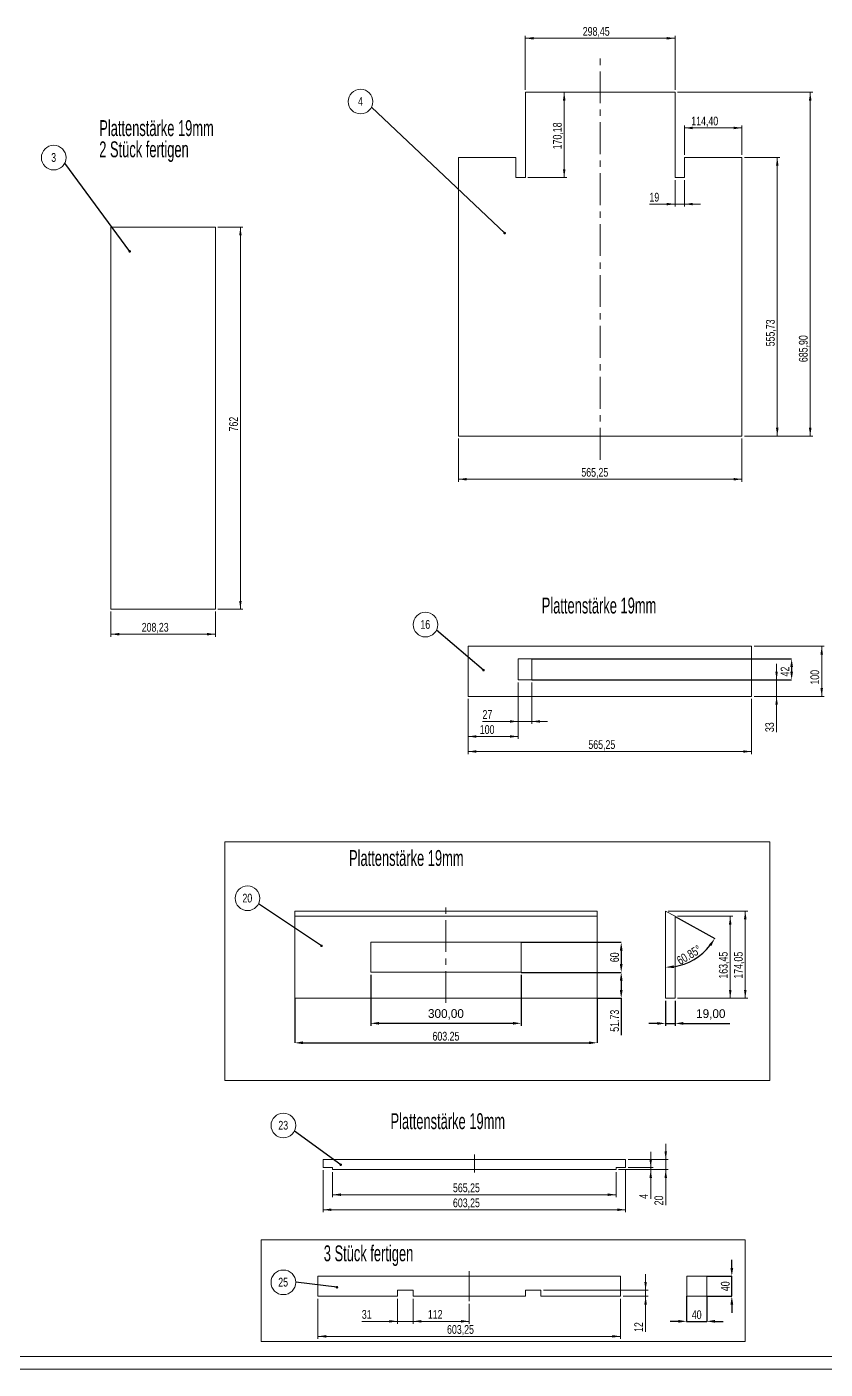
# Model space of a CAD drawing. Header units: millimetres. Extents: x -2091 to 5945, y 0 to 4746.
# Drawn here: x 1301 to 2893, y 0 to 2678 of the extents above; entities that cross this region are included whole.
import ezdxf

# ---------------------------------------------------------------- set-up
doc = ezdxf.new("R2010")
doc.units = ezdxf.units.MM
doc.header["$LTSCALE"] = 5
doc.header["$PDSIZE"] = -1
doc.linetypes.add('CENTER', pattern=[10.16, 6.35, -1.27, 1.27, -1.27])
doc.linetypes.add('CENTERX2', pattern=[20.32, 12.7, -2.54, 2.54, -2.54])
for name, color, linetype in [('CTP_0-MITTE', 1, 'CENTER'), ('RAHMEN', 7, 'Continuous'), ('SLD-0', 7, 'Continuous')]:
    doc.layers.add(name, color=color, linetype=linetype)
doc.layers.add('CTP_BEM', color=92, linetype='Continuous', lineweight=15)
doc.styles.add('SLDTEXTSTYLE0', font='TXT', dxfattribs={"width": 0.605})
doc.styles.add('SLDTEXTSTYLE2', font='TXT', dxfattribs={"width": 0.75})
doc.dimstyles.new('ISO-25', dxfattribs={"dimtxt": 2.5, "dimasz": 2.5, "dimexe": 1.25, "dimexo": 0.625, "dimtad": 1, "dimtxsty": 'Standard', "dimcen": 2.5, "dimadec": 0, "dimazin": 0, "dimtfac": 1, "dimtmove": 0, "dimatfit": 3, "dimfxl": 0, "dimarcsym": 0})
doc.dimstyles.new('SLDDIMSTYLE0', dxfattribs={"dimtxt": 17.5, "dimasz": 16.51, "dimexe": 0, "dimexo": 0.0625, "dimgap": 4.375, "dimtad": 1, "dimrnd": 1e-09, "dimzin": 12, "dimdsep": 46, "dimtxsty": 'SLDTEXTSTYLE2', "dimsah": 1, "dimcen": 0.09, "dimadec": 0, "dimazin": 3, "dimtfac": 1, "dimtofl": 0, "dimtmove": 0, "dimatfit": 3, "dimfxl": 0, "dimfrac": 2, "dimtolj": 1, "dimtzin": 12, "dimarcsym": 0})
doc.dimstyles.new('SLDDIMSTYLE2', dxfattribs={"dimtxt": 17.5, "dimasz": 16.51, "dimexe": 0, "dimexo": 0.0625, "dimgap": 4.375, "dimtad": 1, "dimdec": 4, "dimlfac": 5, "dimzin": 12, "dimdsep": 46, "dimtxsty": 'SLDTEXTSTYLE2', "dimsah": 1, "dimcen": 0.09, "dimazin": 3, "dimtfac": 1, "dimtofl": 0, "dimtmove": 0, "dimatfit": 3, "dimfxl": 0, "dimfrac": 2, "dimtolj": 1, "dimtzin": 12, "dimarcsym": 0})
doc.dimstyles.new('SLDDIMSTYLE5', dxfattribs={"dimtxt": 0, "dimasz": 5.08, "dimexe": 0, "dimexo": 0.0625, "dimgap": 0, "dimtad": 0, "dimtih": 1, "dimtoh": 1, "dimdec": 0, "dimrnd": 1e-09, "dimzin": 0, "dimdsep": 46, "dimtxsty": 'Standard', "dimblk1": 'DOT', "dimblk2": 'DOT', "dimsah": 1, "dimcen": 0.09, "dimadec": 0, "dimazin": 0, "dimtfac": 5.08, "dimtdec": 0, "dimtofl": 0, "dimtmove": 0, "dimatfit": 3, "dimldrblk": 'DOT', "dimfxl": 0, "dimfrac": 2, "dimtolj": 1, "dimtzin": 0, "dimarcsym": 0})
doc.dimstyles.new('SLDDIMSTYLE6', dxfattribs={"dimtxt": 17.5, "dimasz": 16.51, "dimexe": 0, "dimexo": 0.0625, "dimgap": 4.375, "dimtad": 1, "dimrnd": 1e-09, "dimzin": 12, "dimdsep": 46, "dimtxsty": 'SLDTEXTSTYLE2', "dimsah": 1, "dimcen": 0.09, "dimadec": 0, "dimazin": 3, "dimtfac": 1, "dimtmove": 0, "dimatfit": 0, "dimfxl": 0, "dimfrac": 2, "dimtolj": 1, "dimtzin": 12, "dimarcsym": 0})

# ---------------------------------------------------------------- blocks, each defined once
blk = doc.blocks.new('SW_NOTE_2')
at = {"layer": 'CTP_BEM', "color": 0, "char_height": 31.75, "attachment_point": 1, "style": 'SLDTEXTSTYLE0'}
for s, insert in [('Plattenstärke 19mm', (0, 40.9)), ('2 Stück fertigen', (0, -1.4))]:
    blk.add_mtext(s, dxfattribs=dict(at, insert=insert))
blk = doc.blocks.new('*D42')
at = {"layer": 'CTP_BEM'}
for p, q in [((2161.3, 1856.8), (2161.3, 1770.6)), ((2726.6, 1856.8), (2726.6, 1770.6)), ((2161.3, 1775.6), (2726.6, 1775.6))]:
    blk.add_line(p, q, dxfattribs=at)
for points in [[(2161.3, 1775.6), (2177.8, 1773), (2177.8, 1778.1)], [(2726.6, 1775.6), (2710.1, 1778.1), (2710.1, 1773)]]:
    blk.add_solid(points, dxfattribs=at)
at = {"layer": 'CTP_BEM', "insert": (2406.4, 1798.1, -9.4), "char_height": 17.5, "attachment_point": 1, "style": 'SLDTEXTSTYLE2'}
blk.add_mtext('565,25', dxfattribs=at)
blk = doc.blocks.new('*D43')
at = {"layer": 'CTP_BEM'}
for p, q in [((2731.6, 2417.5), (2802.1, 2417.5)), ((2797.1, 1861.8), (2797.1, 2417.5)), ((2731.6, 1861.8), (2802.1, 1861.8))]:
    blk.add_line(p, q, dxfattribs=at)
for points in [[(2797.1, 2417.5), (2794.5, 2401), (2799.6, 2401)], [(2797.1, 1861.8), (2799.6, 1878.3), (2794.5, 1878.3)]]:
    blk.add_solid(points, dxfattribs=at)
at = {"layer": 'CTP_BEM', "insert": (2774.5, 2040.7, -9.4), "char_height": 17.5, "attachment_point": 1, "rotation": 90, "style": 'SLDTEXTSTYLE2'}
blk.add_mtext('555,73', dxfattribs=at)
blk = doc.blocks.new('*D44')
at = {"layer": 'CTP_BEM'}
for p, q in [((2598.2, 2547.7), (2867.8, 2547.7)), ((2862.8, 2547.7), (2862.8, 1861.8)), ((2731.6, 1861.8), (2867.8, 1861.8))]:
    blk.add_line(p, q, dxfattribs=at)
for points in [[(2862.8, 2547.7), (2860.2, 2531.2), (2865.3, 2531.2)], [(2862.8, 1861.8), (2865.3, 1878.3), (2860.2, 1878.3)]]:
    blk.add_solid(points, dxfattribs=at)
at = {"layer": 'CTP_BEM', "insert": (2840.2, 2009.2, -9.4), "char_height": 17.5, "attachment_point": 1, "rotation": 90, "style": 'SLDTEXTSTYLE2'}
blk.add_mtext('685,90', dxfattribs=at)
blk = doc.blocks.new('*D45')
at = {"layer": 'CTP_BEM'}
for p, q in [((2294.7, 2552.7), (2294.7, 2660.4)), ((2593.2, 2655.4), (2294.7, 2655.4)), ((2593.2, 2552.7), (2593.2, 2660.4))]:
    blk.add_line(p, q, dxfattribs=at)
for points in [[(2294.7, 2655.4), (2311.2, 2652.8), (2311.2, 2657.9)], [(2593.2, 2655.4), (2576.7, 2657.9), (2576.7, 2652.8)]]:
    blk.add_solid(points, dxfattribs=at)
at = {"layer": 'CTP_BEM', "insert": (2409.2, 2677.9, -9.4), "char_height": 17.5, "attachment_point": 1, "style": 'SLDTEXTSTYLE2'}
blk.add_mtext('298,45', dxfattribs=at)
blk = doc.blocks.new('*D46')
at = {"layer": 'CTP_BEM'}
for p, q in [((2612.2, 2422.5), (2612.2, 2481.5)), ((2726.6, 2476.5), (2612.2, 2476.5)), ((2726.6, 2422.5), (2726.6, 2481.5))]:
    blk.add_line(p, q, dxfattribs=at)
for points in [[(2612.2, 2476.5), (2628.7, 2473.9), (2628.7, 2479)], [(2726.6, 2476.5), (2710.1, 2479), (2710.1, 2473.9)]]:
    blk.add_solid(points, dxfattribs=at)
at = {"layer": 'CTP_BEM', "insert": (2625.6, 2499, -9.4), "char_height": 17.5, "attachment_point": 1, "style": 'SLDTEXTSTYLE2'}
blk.add_mtext('114,40', dxfattribs=at)
blk = doc.blocks.new('*D47')
at = {"layer": 'CTP_BEM'}
for p, q in [((2372.2, 2547.7), (2372.2, 2377.5)), ((2299.7, 2377.5), (2377.2, 2377.5))]:
    blk.add_line(p, q, dxfattribs=at)
for points in [[(2372.2, 2547.7), (2369.7, 2531.2), (2374.8, 2531.2)], [(2372.2, 2377.5), (2374.8, 2394), (2369.7, 2394)]]:
    blk.add_solid(points, dxfattribs=at)
at = {"layer": 'CTP_BEM', "insert": (2349.7, 2433.8, -9.4), "char_height": 17.5, "attachment_point": 1, "rotation": 90, "style": 'SLDTEXTSTYLE2'}
blk.add_mtext('170,18', dxfattribs=at)
blk = doc.blocks.new('*D48')
at = {"layer": 'CTP_BEM'}
for p, q in [((2593.2, 2372.5), (2593.2, 2319.5)), ((2612.2, 2372.5), (2612.2, 2319.5)), ((2593.2, 2324.5), (2542.2, 2324.5)), ((2612.2, 2324.5), (2593.2, 2324.5)), ((2612.2, 2324.5), (2643.9, 2324.5))]:
    blk.add_line(p, q, dxfattribs=at)
for points in [[(2593.2, 2324.5), (2576.7, 2327), (2576.7, 2322)], [(2612.2, 2324.5), (2628.7, 2322), (2628.7, 2327)]]:
    blk.add_solid(points, dxfattribs=at)
at = {"layer": 'CTP_BEM', "insert": (2542.2, 2347.1, -9.4), "char_height": 17.5, "attachment_point": 1, "style": 'SLDTEXTSTYLE2'}
blk.add_mtext('19', dxfattribs=at)
blk = doc.blocks.new('SW_NOTE_8')
at = {"layer": 'CTP_BEM', "color": 0}
blk.add_circle((-21.9, 11.2), 24.6, dxfattribs=at)
at = {"layer": 'CTP_BEM', "color": 0, "insert": (-22.1, 20.3), "char_height": 17.5, "attachment_point": 2, "style": 'SLDTEXTSTYLE2'}
blk.add_mtext('4', dxfattribs=at)
blk = doc.blocks.new('_DOT')
at = {"color": 0, "linetype": 'ByBlock', "lineweight": -2}
blk.add_line((-0.5, 0), (-1, 0), dxfattribs=at)
at = {"color": 0, "linetype": 'ByBlock', "const_width": 0.5}
blk.add_lwpolyline([(-0.25, 0, 1), (0.25, 0, 1)], format="xyb", close=True, dxfattribs=at)
blk = doc.blocks.new('*D53')
at = {"layer": 'CTP_BEM'}
for p, q in [((1468.4, 1511.4), (1468.4, 1461.4)), ((1676.6, 1511.4), (1676.6, 1461.4)), ((1468.4, 1466.4), (1676.6, 1466.4))]:
    blk.add_line(p, q, dxfattribs=at)
for points in [[(1468.4, 1466.4), (1484.9, 1463.8), (1484.9, 1468.9)], [(1676.6, 1466.4), (1660.1, 1468.9), (1660.1, 1463.8)]]:
    blk.add_solid(points, dxfattribs=at)
at = {"layer": 'CTP_BEM', "insert": (1529.8, 1488.9, -9.4), "char_height": 17.5, "attachment_point": 1, "style": 'SLDTEXTSTYLE2'}
blk.add_mtext('208,23', dxfattribs=at)
blk = doc.blocks.new('*D54')
at = {"layer": 'CTP_BEM'}
for p, q in [((1681.6, 2278.4), (1731.6, 2278.4)), ((1726.6, 1516.4), (1726.6, 2278.4)), ((1681.6, 1516.4), (1731.6, 1516.4))]:
    blk.add_line(p, q, dxfattribs=at)
for points in [[(1726.6, 2278.4), (1724.1, 2261.9), (1729.1, 2261.9)], [(1726.6, 1516.4), (1729.1, 1532.9), (1724.1, 1532.9)]]:
    blk.add_solid(points, dxfattribs=at)
at = {"layer": 'CTP_BEM', "insert": (1704.1, 1870.9, -9.4), "char_height": 17.5, "attachment_point": 1, "rotation": 90, "style": 'SLDTEXTSTYLE2'}
blk.add_mtext('762', dxfattribs=at)
blk = doc.blocks.new('SW_NOTE_10')
at = {"layer": 'CTP_BEM', "color": 0}
blk.add_circle((-21.9, 11.2), 24.6, dxfattribs=at)
at = {"layer": 'CTP_BEM', "color": 0, "insert": (-22.1, 20.3), "char_height": 17.5, "attachment_point": 2, "style": 'SLDTEXTSTYLE2'}
blk.add_mtext('3', dxfattribs=at)
blk = doc.blocks.new('*D152')
at = {"layer": 'CTP_BEM'}
for p, q in [((2180.5, 1337.3), (2180.5, 1227.3)), ((2745.7, 1337.3), (2745.7, 1227.3)), ((2180.5, 1232.3), (2745.7, 1232.3))]:
    blk.add_line(p, q, dxfattribs=at)
for points in [[(2180.5, 1232.3), (2197, 1229.8), (2197, 1234.8)], [(2745.7, 1232.3), (2729.2, 1234.8), (2729.2, 1229.8)]]:
    blk.add_solid(points, dxfattribs=at)
at = {"layer": 'CTP_BEM', "insert": (2420.4, 1254.9, -9.4), "char_height": 17.5, "attachment_point": 1, "style": 'SLDTEXTSTYLE2'}
blk.add_mtext('565,25', dxfattribs=at)
blk = doc.blocks.new('*D153')
at = {"layer": 'CTP_BEM'}
for p, q in [((2750.7, 1442.3), (2890.7, 1442.3)), ((2885.7, 1342.3), (2885.7, 1442.3)), ((2750.7, 1342.3), (2890.7, 1342.3))]:
    blk.add_line(p, q, dxfattribs=at)
for points in [[(2885.7, 1442.3), (2883.2, 1425.8), (2888.2, 1425.8)], [(2885.7, 1342.3), (2888.2, 1358.8), (2883.2, 1358.8)]]:
    blk.add_solid(points, dxfattribs=at)
at = {"layer": 'CTP_BEM', "insert": (2863.1, 1365.8, -9.4), "char_height": 17.5, "attachment_point": 1, "rotation": 90, "style": 'SLDTEXTSTYLE2'}
blk.add_mtext('100', dxfattribs=at)
blk = doc.blocks.new('*D154')
at = {"layer": 'CTP_BEM'}
for p, q in [((2280.5, 1370.3), (2280.5, 1287.3)), ((2307.5, 1370.3), (2307.5, 1287.3)), ((2280.5, 1292.3), (2209.3, 1292.3)), ((2307.5, 1292.3), (2280.5, 1292.3)), ((2307.5, 1292.3), (2339.2, 1292.3))]:
    blk.add_line(p, q, dxfattribs=at)
for points in [[(2280.5, 1292.3), (2263.9, 1294.8), (2263.9, 1289.8)], [(2307.5, 1292.3), (2324, 1289.8), (2324, 1294.8)]]:
    blk.add_solid(points, dxfattribs=at)
at = {"layer": 'CTP_BEM', "insert": (2209.3, 1314.9, -9.4), "char_height": 17.5, "attachment_point": 1, "style": 'SLDTEXTSTYLE2'}
blk.add_mtext('27', dxfattribs=at)
blk = doc.blocks.new('*D155')
at = {"layer": 'CTP_BEM', "color": 0, "lineweight": -2}
for p, q in [((2307.5, 1417.3), (2825.7, 1417.3)), ((2825.7, 1400.8), (2825.7, 1391.8)), ((2307.5, 1375.3), (2825.7, 1375.3))]:
    blk.add_line(p, q, dxfattribs=at)
at = {"layer": 'CTP_BEM', "color": 0}
for points in [[(2823, 1400.8), (2828.5, 1400.8), (2825.7, 1417.3)], [(2823, 1391.8), (2828.5, 1391.8), (2825.7, 1375.3)]]:
    blk.add_solid(points, dxfattribs=at)
at = {"layer": 'Defpoints', "color": 0}
for p in [(2307.5, 1417.3), (2307.5, 1375.3), (2825.7, 1375.3)]:
    blk.add_point(p, dxfattribs=at)
at = {"layer": 'CTP_BEM', "color": 0, "insert": (2803.8, 1391.8), "char_height": 17.5, "attachment_point": 2, "rotation": 90, "style": 'SLDTEXTSTYLE2'}
blk.add_mtext('\\A1;42', dxfattribs=at)
blk = doc.blocks.new('*D156')
at = {"layer": 'CTP_BEM'}
for p, q in [((2280.5, 1370.3), (2280.5, 1257.3)), ((2180.5, 1337.3), (2180.5, 1257.3)), ((2180.5, 1262.3), (2280.5, 1262.3))]:
    blk.add_line(p, q, dxfattribs=at)
for points in [[(2180.5, 1262.3), (2197, 1259.8), (2197, 1264.8)], [(2280.5, 1262.3), (2263.9, 1264.8), (2263.9, 1259.8)]]:
    blk.add_solid(points, dxfattribs=at)
at = {"layer": 'CTP_BEM', "insert": (2203.9, 1284.9, -9.4), "char_height": 17.5, "attachment_point": 1, "style": 'SLDTEXTSTYLE2'}
blk.add_mtext('100', dxfattribs=at)
blk = doc.blocks.new('*D157')
at = {"layer": 'CTP_BEM'}
for p, q in [((2795.7, 1375.3), (2795.7, 1407)), ((2312.5, 1375.3), (2800.7, 1375.3)), ((2795.7, 1342.3), (2795.7, 1375.3)), ((2750.7, 1342.3), (2800.7, 1342.3)), ((2795.7, 1342.3), (2795.7, 1271.1))]:
    blk.add_line(p, q, dxfattribs=at)
for points in [[(2795.7, 1375.3), (2798.2, 1391.8), (2793.2, 1391.8)], [(2795.7, 1342.3), (2793.2, 1325.8), (2798.2, 1325.8)]]:
    blk.add_solid(points, dxfattribs=at)
at = {"layer": 'CTP_BEM', "insert": (2773.1, 1271.1, -9.4), "char_height": 17.5, "attachment_point": 1, "rotation": 90, "style": 'SLDTEXTSTYLE2'}
blk.add_mtext('33', dxfattribs=at)
blk = doc.blocks.new('SW_NOTE_42')
at = {"layer": 'CTP_BEM', "color": 0}
blk.add_circle((-21.9, 11.2), 24.6, dxfattribs=at)
at = {"layer": 'CTP_BEM', "color": 0, "insert": (-22.3, 20.3), "char_height": 17.5, "attachment_point": 2, "style": 'SLDTEXTSTYLE2'}
blk.add_mtext('16', dxfattribs=at)
blk = doc.blocks.new('*D178')
at = {"layer": 'CTP_BEM', "color": 0, "lineweight": -2}
for p, q in [((1834.8, 740), (1834.8, 651.1)), ((2438, 740), (2438, 651.1)), ((1851.3, 651.1), (2421.5, 651.1))]:
    blk.add_line(p, q, dxfattribs=at)
at = {"layer": 'CTP_BEM', "color": 0}
for points in [[(1851.3, 653.9), (1851.3, 648.4), (1834.8, 651.1)], [(2421.5, 653.9), (2421.5, 648.4), (2438, 651.1)]]:
    blk.add_solid(points, dxfattribs=at)
at = {"layer": 'Defpoints', "color": 0}
for p in [(1834.8, 740), (2438, 740), (2438, 651.1)]:
    blk.add_point(p, dxfattribs=at)
at = {"layer": 'CTP_BEM', "color": 0, "insert": (2136.4, 673), "char_height": 17.5, "attachment_point": 2, "style": 'SLDTEXTSTYLE2'}
blk.add_mtext('\\A1;603.25', dxfattribs=at)
blk = doc.blocks.new('SW_NOTE_46')
at = {"layer": 'CTP_BEM', "color": 0}
blk.add_circle((-21.9, 11.2), 24.6, dxfattribs=at)
at = {"layer": 'CTP_BEM', "color": 0, "insert": (-22.3, 20.3), "char_height": 17.5, "attachment_point": 2, "style": 'SLDTEXTSTYLE2'}
blk.add_mtext('20', dxfattribs=at)
blk = doc.blocks.new('*D180')
at = {"layer": 'CTP_BEM'}
for p, q in [((2598.3, 903.5), (2708.3, 903.5)), ((2703.3, 903.5), (2703.3, 740)), ((2598.3, 740), (2708.3, 740))]:
    blk.add_line(p, q, dxfattribs=at)
for points in [[(2703.3, 903.5), (2700.7, 887), (2705.8, 887)], [(2703.3, 740), (2705.8, 756.5), (2700.7, 756.5)]]:
    blk.add_solid(points, dxfattribs=at)
at = {"layer": 'CTP_BEM', "insert": (2680.7, 779.1, 301.7), "char_height": 17.5, "attachment_point": 1, "rotation": 90, "style": 'SLDTEXTSTYLE2'}
blk.add_mtext('163,45', dxfattribs=at)
blk = doc.blocks.new('*D181')
at = {"layer": 'CTP_BEM'}
for p, q in [((2579.3, 914.1), (2738.3, 914.1)), ((2733.3, 914.1), (2733.3, 740)), ((2598.3, 740), (2738.3, 740))]:
    blk.add_line(p, q, dxfattribs=at)
for points in [[(2733.3, 914.1), (2730.7, 897.6), (2735.8, 897.6)], [(2733.3, 740), (2735.8, 756.5), (2730.7, 756.5)]]:
    blk.add_solid(points, dxfattribs=at)
at = {"layer": 'CTP_BEM', "insert": (2710.7, 779.1, 301.7), "char_height": 17.5, "attachment_point": 1, "rotation": 90, "style": 'SLDTEXTSTYLE2'}
blk.add_mtext('174,05', dxfattribs=at)
blk = doc.blocks.new('*D182')
at = {"layer": 'CTP_BEM', "color": 0, "lineweight": -2}
blk.add_line((2593.3, 903.4), (2672.4, 859.4), dxfattribs=at)
blk.add_arc((2574.3, 914.1), 112.3, 278.4301, 322.4191, dxfattribs=at)
at = {"layer": 'CTP_BEM', "color": 0}
for points in [[(2661, 847.1), (2665.6, 844.1), (2672.4, 859.4)], [(2590.9, 800.2), (2590.5, 805.7), (2574.3, 801.8)]]:
    blk.add_solid(points, dxfattribs=at)
at = {"layer": 'Defpoints', "color": 0}
for p in [(2574.3, 914.1), (2574.3, 914.1), (2593.3, 903.5), (2613.2, 808.7), (2574.3, 740)]:
    blk.add_point(p, dxfattribs=at)
at = {"layer": 'CTP_BEM', "color": 0, "insert": (2594.6, 821.1), "char_height": 17.5, "attachment_point": 1, "rotation": 30.4246, "style": 'SLDTEXTSTYLE2'}
blk.add_mtext('\\A1;60.85°', dxfattribs=at)
blk = doc.blocks.new('*D212')
at = {"layer": 'CTP_BEM'}
for p, q in [((1891.4, 397.1), (1891.4, 313.1)), ((2494.7, 397.1), (2494.7, 313.1)), ((2494.7, 318.1), (1891.4, 318.1))]:
    blk.add_line(p, q, dxfattribs=at)
for points in [[(1891.4, 318.1), (1908, 315.5), (1908, 320.6)], [(2494.7, 318.1), (2478.2, 320.6), (2478.2, 315.5)]]:
    blk.add_solid(points, dxfattribs=at)
at = {"layer": 'CTP_BEM', "insert": (2150.4, 340.6, -9.4), "char_height": 17.5, "attachment_point": 1, "style": 'SLDTEXTSTYLE2'}
blk.add_mtext('603,25', dxfattribs=at)
blk = doc.blocks.new('*D213')
at = {"layer": 'CTP_BEM'}
for p, q in [((1910.4, 393.1), (1910.4, 343.1)), ((2475.7, 393.1), (2475.7, 343.1)), ((1910.4, 348.1), (2475.7, 348.1))]:
    blk.add_line(p, q, dxfattribs=at)
for points in [[(1910.4, 348.1), (1927, 345.5), (1927, 350.6)], [(2475.7, 348.1), (2459.2, 350.6), (2459.2, 345.5)]]:
    blk.add_solid(points, dxfattribs=at)
at = {"layer": 'CTP_BEM', "insert": (2150.4, 370.6, -9.4), "char_height": 17.5, "attachment_point": 1, "style": 'SLDTEXTSTYLE2'}
blk.add_mtext('565,25', dxfattribs=at)
blk = doc.blocks.new('*D214')
at = {"layer": 'CTP_BEM'}
for p, q in [((2544.7, 402.1), (2544.7, 433.8)), ((2499.7, 402.1), (2549.7, 402.1)), ((2544.7, 398.1), (2544.7, 402.1)), ((2480.7, 398.1), (2549.7, 398.1)), ((2544.7, 398.1), (2544.7, 339.8))]:
    blk.add_line(p, q, dxfattribs=at)
for points in [[(2544.7, 402.1), (2547.2, 418.6), (2542.2, 418.6)], [(2544.7, 398.1), (2542.2, 381.5), (2547.2, 381.5)]]:
    blk.add_solid(points, dxfattribs=at)
at = {"layer": 'CTP_BEM', "insert": (2522.1, 339.8, -9.4), "char_height": 17.5, "attachment_point": 1, "rotation": 90, "style": 'SLDTEXTSTYLE2'}
blk.add_mtext('4', dxfattribs=at)
blk = doc.blocks.new('*D215')
at = {"layer": 'CTP_BEM'}
for p, q in [((2574.7, 418.1), (2574.7, 449.8)), ((2499.7, 418.1), (2579.7, 418.1)), ((2574.7, 418.1), (2574.7, 398.1)), ((2480.7, 398.1), (2579.7, 398.1)), ((2574.7, 398.1), (2574.7, 326.9))]:
    blk.add_line(p, q, dxfattribs=at)
for points in [[(2574.7, 418.1), (2577.2, 434.6), (2572.2, 434.6)], [(2574.7, 398.1), (2572.2, 381.5), (2577.2, 381.5)]]:
    blk.add_solid(points, dxfattribs=at)
at = {"layer": 'CTP_BEM', "insert": (2552.1, 326.9, -9.4), "char_height": 17.5, "attachment_point": 1, "rotation": 90, "style": 'SLDTEXTSTYLE2'}
blk.add_mtext('20', dxfattribs=at)
blk = doc.blocks.new('SW_NOTE_49')
at = {"layer": 'CTP_BEM', "color": 0}
blk.add_circle((-21.9, 11.2), 24.6, dxfattribs=at)
at = {"layer": 'CTP_BEM', "color": 0, "insert": (-22.3, 20.3), "char_height": 17.5, "attachment_point": 2, "style": 'SLDTEXTSTYLE2'}
blk.add_mtext('23', dxfattribs=at)
blk = doc.blocks.new('*D220')
at = {"layer": 'CTP_BEM'}
for p, q in [((1881.2, 140.4), (1881.2, 60.4)), ((2484.5, 140.4), (2484.5, 60.4)), ((1881.2, 65.4), (2484.5, 65.4))]:
    blk.add_line(p, q, dxfattribs=at)
for points in [[(1881.2, 65.4), (1897.8, 62.9), (1897.8, 68)], [(2484.5, 65.4), (2468, 68), (2468, 62.9)]]:
    blk.add_solid(points, dxfattribs=at)
at = {"layer": 'CTP_BEM', "insert": (2138.6, 88, -19.9), "char_height": 17.5, "attachment_point": 1, "style": 'SLDTEXTSTYLE2'}
blk.add_mtext('603,25', dxfattribs=at)
blk = doc.blocks.new('*D221')
at = {"layer": 'CTP_BEM'}
for p, q in [((2039.9, 140.4), (2039.9, 90.4)), ((2070.9, 140.4), (2070.9, 90.4)), ((2039.9, 95.4), (1968.7, 95.4)), ((2039.9, 95.4), (2070.9, 95.4)), ((2070.9, 95.4), (2102.6, 95.4))]:
    blk.add_line(p, q, dxfattribs=at)
for points in [[(2039.9, 95.4), (2023.4, 98), (2023.4, 92.9)], [(2070.9, 95.4), (2087.4, 92.9), (2087.4, 98)]]:
    blk.add_solid(points, dxfattribs=at)
at = {"layer": 'CTP_BEM', "insert": (1968.7, 118, -19.9), "char_height": 17.5, "attachment_point": 1, "style": 'SLDTEXTSTYLE2'}
blk.add_mtext('31', dxfattribs=at)
blk = doc.blocks.new('*D222')
at = {"layer": 'CTP_BEM'}
for p, q in [((2070.9, 140.4), (2070.9, 90.4)), ((2182.9, 130.4), (2182.9, 90.4)), ((2070.9, 95.4), (2182.9, 95.4))]:
    blk.add_line(p, q, dxfattribs=at)
for points in [[(2070.9, 95.4), (2087.4, 92.9), (2087.4, 98)], [(2182.9, 95.4), (2166.4, 98), (2166.4, 92.9)]]:
    blk.add_solid(points, dxfattribs=at)
at = {"layer": 'CTP_BEM', "insert": (2100.4, 118, -19.9), "char_height": 17.5, "attachment_point": 1, "style": 'SLDTEXTSTYLE2'}
blk.add_mtext('112', dxfattribs=at)
blk = doc.blocks.new('*D223')
at = {"layer": 'CTP_BEM'}
for p, q in [((2534.5, 157.4), (2534.5, 189.2)), ((2330.9, 157.4), (2539.5, 157.4)), ((2489.5, 145.4), (2539.5, 145.4)), ((2534.5, 157.4), (2534.5, 145.4)), ((2534.5, 145.4), (2534.5, 74.2))]:
    blk.add_line(p, q, dxfattribs=at)
for points in [[(2534.5, 157.4), (2537, 173.9), (2532, 173.9)], [(2534.5, 145.4), (2532, 128.9), (2537, 128.9)]]:
    blk.add_solid(points, dxfattribs=at)
at = {"layer": 'CTP_BEM', "insert": (2511.9, 74.2, -19.9), "char_height": 17.5, "attachment_point": 1, "rotation": 90, "style": 'SLDTEXTSTYLE2'}
blk.add_mtext('12', dxfattribs=at)
blk = doc.blocks.new('SW_NOTE_51')
at = {"layer": 'CTP_BEM', "color": 0}
blk.add_circle((-24.6, 0), 24.6, dxfattribs=at)
at = {"layer": 'CTP_BEM', "color": 0, "insert": (-25, 9.1), "char_height": 17.5, "attachment_point": 2, "style": 'SLDTEXTSTYLE2'}
blk.add_mtext('25', dxfattribs=at)
blk = doc.blocks.new('*D225')
at = {"layer": 'CTP_BEM', "color": 0, "lineweight": -2}
for p, q in [((2616.4, 145.3), (2616.4, 95.4)), ((2656.4, 145.3), (2656.4, 95.4)), ((2599.9, 95.4), (2583.4, 95.4)), ((2616.4, 95.4), (2656.4, 95.4)), ((2672.9, 95.4), (2689.5, 95.4))]:
    blk.add_line(p, q, dxfattribs=at)
at = {"layer": 'CTP_BEM', "color": 0}
for points in [[(2599.9, 98.2), (2599.9, 92.7), (2616.4, 95.4)], [(2672.9, 98.2), (2672.9, 92.7), (2656.4, 95.4)]]:
    blk.add_solid(points, dxfattribs=at)
at = {"layer": 'Defpoints', "color": 0}
for p in [(2616.4, 145.4), (2656.4, 145.4), (2656.4, 95.4)]:
    blk.add_point(p, dxfattribs=at)
at = {"layer": 'CTP_BEM', "color": 0, "insert": (2636.4, 117.3), "char_height": 17.5, "attachment_point": 2, "style": 'SLDTEXTSTYLE2'}
blk.add_mtext('\\A1;40', dxfattribs=at)
blk = doc.blocks.new('*D226')
at = {"layer": 'CTP_BEM', "color": 0, "lineweight": -2}
for p, q in [((2706.4, 201.9), (2706.4, 218.4)), ((2656.5, 185.4), (2706.4, 185.4)), ((2706.4, 145.4), (2706.4, 185.4)), ((2656.5, 145.4), (2706.4, 145.4)), ((2706.4, 128.9), (2706.4, 112.4))]:
    blk.add_line(p, q, dxfattribs=at)
at = {"layer": 'CTP_BEM', "color": 0}
for points in [[(2703.7, 201.9), (2709.2, 201.9), (2706.4, 185.4)], [(2703.7, 128.9), (2709.2, 128.9), (2706.4, 145.4)]]:
    blk.add_solid(points, dxfattribs=at)
at = {"layer": 'Defpoints', "color": 0}
for p in [(2656.4, 185.4), (2706.4, 185.4), (2656.4, 145.4)]:
    blk.add_point(p, dxfattribs=at)
at = {"layer": 'CTP_BEM', "color": 0, "insert": (2684.6, 165.4), "char_height": 17.5, "attachment_point": 2, "rotation": 90, "style": 'SLDTEXTSTYLE2'}
blk.add_mtext('\\A1;40', dxfattribs=at)
blk = doc.blocks.new('*D231')
at = {"layer": 'CTP_BEM', "color": 0, "lineweight": -2}
for p, q in [((2574.3, 735), (2574.3, 684.8)), ((2593.3, 735), (2593.3, 684.8)), ((2557.8, 689.8), (2541.3, 689.8)), ((2574.3, 689.8), (2593.3, 689.8)), ((2609.8, 689.8), (2702.8, 689.8))]:
    blk.add_line(p, q, dxfattribs=at)
at = {"layer": 'CTP_BEM', "color": 0}
for points in [[(2557.8, 692.6), (2557.8, 687.1), (2574.3, 689.8)], [(2609.8, 692.6), (2609.8, 687.1), (2593.3, 689.8)]]:
    blk.add_solid(points, dxfattribs=at)
at = {"layer": 'Defpoints', "color": 0}
for p in [(2574.3, 740), (2593.3, 740), (2593.3, 689.8)]:
    blk.add_point(p, dxfattribs=at)
at = {"layer": 'CTP_BEM', "color": 0, "insert": (2664.5, 707.7), "char_height": 17.5, "attachment_point": 5}
blk.add_mtext('19,00', dxfattribs=at)
blk = doc.blocks.new('*D234')
at = {"layer": 'CTP_BEM', "color": 0, "lineweight": -2}
for p, q in [((1986.4, 786.7), (1986.4, 685)), ((2286.4, 786.7), (2286.4, 685)), ((2002.9, 690), (2269.9, 690))]:
    blk.add_line(p, q, dxfattribs=at)
at = {"layer": 'CTP_BEM', "color": 0}
for points in [[(2002.9, 692.8), (2002.9, 687.3), (1986.4, 690)], [(2269.9, 692.8), (2269.9, 687.3), (2286.4, 690)]]:
    blk.add_solid(points, dxfattribs=at)
at = {"layer": 'Defpoints', "color": 0}
for p in [(1986.4, 791.7), (2286.4, 791.7), (2286.4, 690)]:
    blk.add_point(p, dxfattribs=at)
at = {"layer": 'CTP_BEM', "color": 0, "insert": (2136.4, 707.9), "char_height": 17.5, "attachment_point": 5}
blk.add_mtext('300,00', dxfattribs=at)
blk = doc.blocks.new('*D235')
at = {"layer": 'CTP_BEM', "color": 0, "lineweight": -2}
for p, q in [((2286.5, 851.7), (2485.9, 851.7)), ((2485.9, 835.2), (2485.9, 808.3)), ((2286.5, 791.7), (2485.9, 791.7))]:
    blk.add_line(p, q, dxfattribs=at)
at = {"layer": 'CTP_BEM', "color": 0}
for points in [[(2483.2, 835.2), (2488.7, 835.2), (2485.9, 851.7)], [(2483.2, 808.3), (2488.7, 808.3), (2485.9, 791.7)]]:
    blk.add_solid(points, dxfattribs=at)
at = {"layer": 'Defpoints', "color": 0}
for p in [(2286.4, 851.7), (2286.4, 791.7), (2485.9, 791.7)]:
    blk.add_point(p, dxfattribs=at)
at = {"layer": 'CTP_BEM', "color": 0, "insert": (2472.8, 821.7), "char_height": 17.5, "attachment_point": 5, "rotation": 90, "style": 'SLDTEXTSTYLE2'}
blk.add_mtext('\\A1;60', dxfattribs=at)
blk = doc.blocks.new('*D236')
at = {"layer": 'CTP_BEM', "color": 0, "lineweight": -2}
for p, q in [((2286.5, 791.7), (2485.9, 791.7)), ((2485.9, 775.2), (2485.9, 756.5)), ((2438.1, 740), (2485.9, 740)), ((2485.9, 740), (2485.9, 666.6))]:
    blk.add_line(p, q, dxfattribs=at)
at = {"layer": 'CTP_BEM', "color": 0}
for points in [[(2483.2, 775.2), (2488.7, 775.2), (2485.9, 791.7)], [(2483.2, 756.5), (2488.7, 756.5), (2485.9, 740)]]:
    blk.add_solid(points, dxfattribs=at)
at = {"layer": 'Defpoints', "color": 0}
for p in [(2286.4, 791.7), (2485.9, 791.7), (2438, 740)]:
    blk.add_point(p, dxfattribs=at)
at = {"layer": 'CTP_BEM', "color": 0, "insert": (2472.8, 695.1), "char_height": 17.5, "attachment_point": 5, "rotation": 90, "style": 'SLDTEXTSTYLE2'}
blk.add_mtext('\\A1;51.73', dxfattribs=at)

msp = doc.modelspace()

# ---------------------------------------------------------------- linework, layer by layer
at = {"color": 7, "linetype": 'Continuous', "lineweight": 15}
for p, q in [((2294.724402, 2547.675831), (2294.724402, 2377.500831)), ((2593.174402, 2547.675831), (2294.724402, 2547.675831)), ((2593.174402, 2377.500831), (2593.174402, 2547.675831)), ((2161.324402, 2417.500831), (2161.324402, 1861.775831)), ((2275.724402, 2417.500831), (2161.324402, 2417.500831)), ((2275.724402, 2377.500831), (2275.724402, 2417.500831)), ((2612.174402, 2417.500831), (2612.174402, 2377.500831)), ((2726.574402, 2417.500831), (2612.174402, 2417.500831)), ((2726.574402, 1861.775831), (2726.574402, 2417.500831)), ((2294.724402, 2377.500831), (2275.724402, 2377.500831)), ((2612.174402, 2377.500831), (2593.174402, 2377.500831)), ((1676.609822, 2278.380576), (1468.384822, 2278.380576)), ((1468.384822, 2278.380576), (1468.384822, 1516.380576)), ((1676.609822, 1516.380576), (1676.609822, 2278.380576)), ((2161.324402, 1861.775831), (2726.574402, 1861.775831)), ((1468.384822, 1516.380576), (1676.609822, 1516.380576)), ((2745.704468, 1442.297195), (2180.454468, 1442.297195)), ((2180.454468, 1442.297195), (2180.454468, 1342.297195)), ((2745.704468, 1342.297195), (2745.704468, 1442.297195)), ((2280.454468, 1375.297195), (2280.454468, 1417.297195)), ((2280.454468, 1417.297195), (2307.454468, 1417.297195)), ((2307.454468, 1417.297195), (2307.454468, 1375.297195)), ((2307.454468, 1375.297195), (2280.454468, 1375.297195)), ((2180.454468, 1342.297195), (2745.704468, 1342.297195)), ((2438.0398, 914.071572), (1834.7898, 914.071572)), ((1834.7898, 903.47426), (1834.7898, 914.071572)), ((2438.0398, 914.071572), (2438.0398, 903.47426)), ((2574.281869, 914.071572), (2574.281869, 740.022484)), ((2593.281869, 903.47426), (2574.281869, 914.071572)), ((2438.0398, 903.47426), (1834.7898, 903.47426)), ((1834.7898, 903.47426), (1834.7898, 740.022484)), ((2438.0398, 740.022484), (2438.0398, 903.47426)), ((2593.281869, 903.47426), (2593.281869, 740.022484)), ((2286.4148, 851.748372), (1986.4148, 851.748372)), ((1986.4148, 851.748372), (1986.4148, 791.748372)), ((2286.4148, 791.748372), (2286.4148, 851.748372)), ((1986.4148, 791.748372), (2286.4148, 791.748372)), ((1834.7898, 740.022484), (2438.0398, 740.022484)), ((2593.281869, 740.022484), (2574.281869, 740.022484)), ((2494.694938, 418.053007), (1891.444938, 418.053007)), ((1891.444938, 418.053007), (1891.444938, 402.053007)), ((1891.444938, 402.053007), (1910.444938, 402.053007)), ((1910.444938, 402.053007), (1910.444938, 398.053007)), ((2475.694938, 402.053007), (2494.694938, 402.053007)), ((2475.694938, 398.053007), (2475.694938, 402.053007)), ((2494.694938, 402.053007), (2494.694938, 418.053007)), ((1910.444938, 398.053007), (2475.694938, 398.053007)), ((1881.244668, 145.411654), (1881.244668, 185.411654)), ((1881.244668, 185.411654), (2484.494668, 185.411654)), ((2484.494668, 145.411654), (2484.494668, 185.411654)), ((2656.43948, 185.411654), (2616.43948, 185.411654)), ((2616.43948, 185.411654), (2616.43948, 145.411654)), ((2656.43948, 145.411654), (2656.43948, 185.411654)), ((1881.244668, 145.411654), (2039.869668, 145.411654)), ((2070.869668, 157.411654), (2039.869668, 157.411654)), ((2039.869668, 157.411654), (2039.869668, 145.411654)), ((2070.869668, 145.411654), (2070.869668, 157.411654)), ((2070.869668, 145.411654), (2294.869668, 145.411654)), ((2325.869668, 157.411654), (2294.869668, 157.411654)), ((2294.869668, 157.411654), (2294.869668, 145.411654)), ((2325.869668, 145.411654), (2325.869668, 157.411654)), ((2325.869668, 145.411654), (2484.494668, 145.411654)), ((2616.43948, 145.411654), (2656.43948, 145.411654))]:
    msp.add_line(p, q, dxfattribs=at)
at = {"layer": 'CTP_0-MITTE', "linetype": 'CENTERX2', "lineweight": 0}
for p, q in [((2443.949402, 1814.607812), (2443.949402, 2616.120764)), ((2136.4148, 730.708451), (2136.4148, 924.071572)), ((2193.069938, 392.053007), (2193.069938, 428.053007)), ((2182.869668, 135.411654), (2182.869668, 195.411654))]:
    msp.add_line(p, q, dxfattribs=at)
at = {"layer": 'CTP_BEM', "lineweight": 0}
for p, q in [((1695.800583, 1052.148129), (2782.030983, 1052.148129)), ((1695.800583, 1052.148129), (1695.800583, 575.731286)), ((2782.030983, 1052.148129), (2782.030983, 575.731286)), ((1695.800583, 575.731286), (2782.030983, 575.731286)), ((1768.301041, 258.255004), (2732.85699, 258.255004)), ((1768.301041, 258.255004), (1768.301041, 55.169961)), ((2732.85699, 258.255004), (2732.85699, 55.169961)), ((1768.301041, 55.169961), (2732.85699, 55.169961))]:
    msp.add_line(p, q, dxfattribs=at)
at = {"layer": 'RAHMEN', "lineweight": 0}
msp.add_line((0, 0), (5945, 0), dxfattribs=at)
at = {"layer": 'SLD-0', "lineweight": 15}
msp.add_line((100, 25), (5920, 25), dxfattribs=at)

# ---------------------------------------------------------------- block references
at = {"layer": 'CTP_BEM'}
for name, p in [('SW_NOTE_8', (1988.048042, 2517.872496)), ('SW_NOTE_2', (1445.118289, 2451.123899)), ('SW_NOTE_10', (1376.309802, 2406.018662)), ('SW_NOTE_42', (2117.491793, 1474.354402)), ('SW_NOTE_46', (1762.686621, 928.315256)), ('SW_NOTE_49', (1834.24902, 475.036614)), ('SW_NOTE_51', (1836.79118, 173.226706))]:
    msp.add_blockref(name, p, dxfattribs=at)

# ---------------------------------------------------------------- texts
at = {"layer": 'CTP_BEM', "char_height": 31.75, "attachment_point": 1, "style": 'SLDTEXTSTYLE0'}
for s, insert in [('Plattenstärke 19mm', (2327.449936, 1539.486999)), ('Plattenstärke 19mm', (1943.163704, 1035.722964)), ('Plattenstärke 19mm', (2025.944798, 510.668931)), ('3 Stück fertigen', (1892.838506, 246.986825))]:
    msp.add_mtext(s, dxfattribs=dict(at, insert=insert))

# ---------------------------------------------------------------- dimensions: what is measured, and where the dimension line sits
at = {"layer": 'CTP_BEM'}
for base, p1, p2, dimstyle, picture, middle in [((2294.724402, 2655.352356), (2593.174402, 2547.675831), (2294.724402, 2547.675831), 'SLDDIMSTYLE0', '*D45', (2451.860031, 2655.352356)), ((2612.174402, 2476.486366), (2726.574402, 2417.500831), (2612.174402, 2417.500831), 'SLDDIMSTYLE0', '*D46', (2668.302741, 2476.486366)), ((2593.174402, 2324.497653), (2612.174402, 2377.500831), (2593.174402, 2377.500831), 'SLDDIMSTYLE6', '*D48', (2562.256391, 2324.497653)), ((2726.574402, 1775.554973), (2161.324402, 1861.775831), (2726.574402, 1861.775831), 'SLDDIMSTYLE0', '*D42', (2449.090093, 1775.554973)), ((1676.6098216192, 1466.3805755882), (1468.3848216192, 1516.3805755882), (1676.6098216192, 1516.3805755882), 'SLDDIMSTYLE0', '*D53', (1572.4973216192, 1466.3805755882)), ((2280.454468, 1262.297195), (2180.454468, 1342.297195), (2280.454468, 1375.297195), 'SLDDIMSTYLE0', '*D156', (2230.454468, 1262.297195)), ((2280.454468, 1292.297195), (2307.454468, 1375.297195), (2280.454468, 1375.297195), 'SLDDIMSTYLE6', '*D154', (2229.308635, 1292.297195)), ((2745.704468, 1232.297195), (2180.454468, 1342.297195), (2745.704468, 1342.297195), 'SLDDIMSTYLE0', '*D152', (2463.079468, 1232.297195)), ((2438.0398, 651.131266), (1834.7898, 740.022484), (2438.0398, 740.022484), 'SLDDIMSTYLE0', '*D178', (2136.4148, 651.131266)), ((1891.444938, 318.053007), (2494.694938, 402.053007), (1891.444938, 402.053007), 'SLDDIMSTYLE0', '*D212', (2193.069938, 318.053007)), ((2475.694938, 348.053007), (1910.444938, 398.053007), (2475.694938, 398.053007), 'SLDDIMSTYLE0', '*D213', (2193.069938, 348.053007)), ((2484.494668, 65.411654), (1881.244668, 145.411654), (2484.494668, 145.411654), 'SLDDIMSTYLE0', '*D220', (2181.259763, 65.411654)), ((2182.869668, 95.411654), (2070.869668, 145.411654), (2182.869668, 135.411654), 'SLDDIMSTYLE0', '*D222', (2126.869668, 95.411654)), ((2656.43948, 95.411654), (2616.43948, 145.411654), (2656.43948, 145.411654), 'SLDDIMSTYLE6', '*D225', (2636.43948, 95.411654))]:
    dim = msp.add_linear_dim(base=base, p1=p1, p2=p2, dimstyle=dimstyle, dxfattribs=at)
    dim.commit()
    dim.dimension.update_dxf_attribs({"geometry": picture, "text_midpoint": middle, "dimtype": 160})
for base, p1, p2, angle, dimstyle, picture, middle in [((2372.2480164855, 2377.5008312324), (2294.7244022231, 2547.6758312324), (2294.7244022231, 2377.5008312324), 90, 'SLDDIMSTYLE0', '*D47', (2372.2480164855, 2476.4863663801)), ((2862.787181, 1861.775831), (2593.174402, 2547.675831), (2726.574402, 1861.775831), 90, 'SLDDIMSTYLE0', '*D44', (2862.787181, 2051.908261)), ((2797.0522478914, 2417.5008312324), (2726.5744022231, 1861.7758312324), (2726.5744022231, 2417.5008312324), 90, 'SLDDIMSTYLE0', '*D43', (2797.0522478914, 2083.3467073989)), ((1726.609822, 2278.380576), (1676.609822, 1516.380576), (1676.609822, 2278.380576), 90, 'SLDDIMSTYLE0', '*D54', (1726.609822, 1897.380576)), ((2885.704468, 1442.297195), (2745.704468, 1342.297195), (2745.704468, 1442.297195), 90, 'SLDDIMSTYLE0', '*D153', (2885.704468, 1392.297195)), ((2825.704468, 1375.297195), (2307.454468, 1417.297195), (2307.454468, 1375.297195), 90, 'SLDDIMSTYLE0', '*D155', (2825.704468, 1391.807195)), ((2795.704468, 1375.297195), (2745.704468, 1342.297195), (2307.454468, 1375.297195), 90, 'SLDDIMSTYLE6', '*D157', (2795.704468, 1291.151362)), ((2733.281869, 740.022484), (2574.281869, 914.071572), (2593.281869, 740.022484), 90, 'SLDDIMSTYLE0', '*D181', (2733.281869, 821.748372)), ((2703.281869, 740.022484), (2593.281869, 903.47426), (2593.281869, 740.022484), 90, 'SLDDIMSTYLE0', '*D180', (2703.281869, 821.748372)), ((2485.909744, 791.748372), (2438.0398, 740.022484), (2286.4148, 791.748372), 90, 'SLDDIMSTYLE0', '*D236', (2485.909744, 695.074984)), ((2574.694938, 398.053007), (2494.694938, 418.053007), (2475.694938, 398.053007), 90, 'SLDDIMSTYLE6', '*D215', (2574.694938, 346.907174)), ((2544.694938, 402.053007), (2475.694938, 398.053007), (2494.694938, 402.053007), 90, 'SLDDIMSTYLE6', '*D214', (2544.694938, 353.372452)), ((2706.43948, 185.411654), (2656.43948, 145.411654), (2656.43948, 185.411654), 90, 'SLDDIMSTYLE6', '*D226', (2706.43948, 165.411654)), ((2534.494668, 145.411654), (2325.869668, 157.411654), (2484.494668, 145.411654), 90, 'SLDDIMSTYLE6', '*D223', (2534.494668, 94.26582)), ((2070.869668, 95.411654), (2039.869668, 145.411654), (2070.869668, 145.411654), 0, 'SLDDIMSTYLE6', '*D221', (1988.723835, 95.411654))]:
    dim = msp.add_linear_dim(base=base, p1=p1, p2=p2, angle=angle, dimstyle=dimstyle, dxfattribs=at)
    dim.commit()
    dim.dimension.update_dxf_attribs({"geometry": picture, "text_midpoint": middle, "dimtype": 160})
dim = msp.add_angular_dim_2l(base=(2613.215819, 808.723875), line1=((2574.281869, 914.071572), (2574.281869, 740.022484)), line2=((2593.281869, 903.47426), (2574.281869, 914.071572)), dimstyle='SLDDIMSTYLE2', dxfattribs=at)
dim.commit()
dim.dimension.update_dxf_attribs({"geometry": '*D182', "text_midpoint": (2624.510624, 828.542998)})
dim = msp.add_linear_dim(base=(2485.909744, 791.748372), p1=(2286.4148, 851.748372), p2=(2286.4148, 791.748372), angle=90, dimstyle='SLDDIMSTYLE0', dxfattribs=at)
dim.commit()
dim.dimension.update_dxf_attribs({"geometry": '*D235', "text_midpoint": (2472.784744, 821.748372)})
for base, p1, p2, picture, middle in [((2286.4148, 690.022484), (1986.4148, 791.748372), (2286.4148, 791.748372), '*D234', (2136.4148, 707.850817)), ((2593.281869, 689.837597), (2574.281869, 740.022484), (2593.281869, 740.022484), '*D231', (2664.546869, 707.665931))]:
    dim = msp.add_linear_dim(base=base, p1=p1, p2=p2, dimstyle='ISO-25', override={"dimtxt": 17.5, "dimasz": 16.51, "dimexe": 5, "dimexo": 5, "dimgap": 7.62, "dimtih": 1, "dimtoh": 1, "dimzin": 0, "dimadec": 2, "dimtzin": 0}, dxfattribs=at)
    dim.commit()
    dim.dimension.update_dxf_attribs({"geometry": picture, "text_midpoint": middle})

# ---------------------------------------------------------------- leaders
for points in [[(2253.59958, 2266.588005), (1988.048042, 2517.872496)], [(1505.816216, 2230.243054), (1376.309802, 2406.018662)], [(2211.274204, 1394.512807), (2117.491793, 1474.354402)], [(1888.211102, 844.717211), (1762.686621, 928.315256)], [(1926.605717, 407.809323), (1834.24902, 475.036614)], [(1919.115159, 163.318357), (1836.79118, 173.226706)]]:
    msp.add_leader(points, dimstyle='SLDDIMSTYLE5', dxfattribs=at)

doc.saveas('drawing.dxf')
